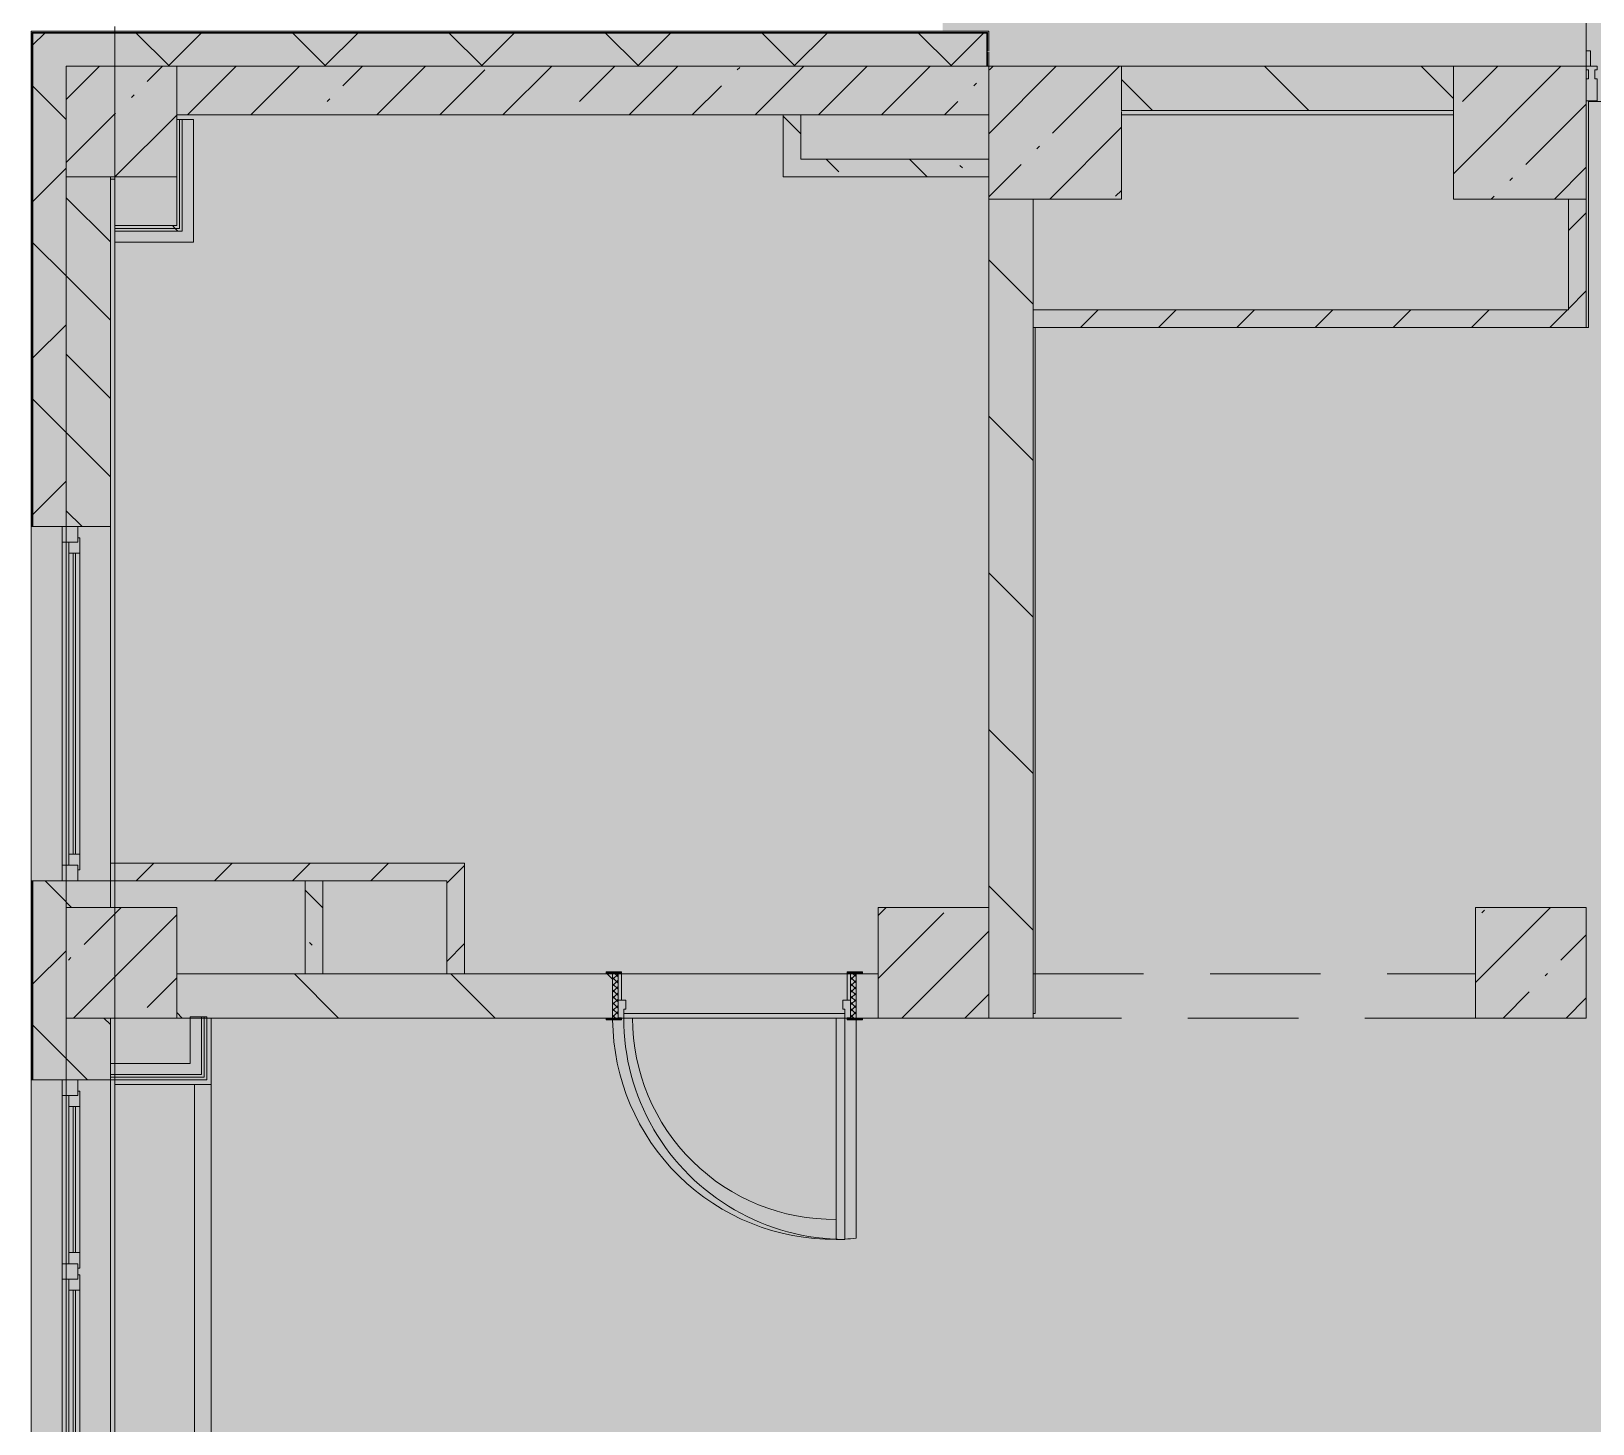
# Model space of a CAD drawing. Header units: millimetres. Extents: x -3245 to 186632, y -8553 to 29000.
# Drawn here: x 59354 to 66412, y 9067 to 15358 of the extents above; entities that cross this region are included whole.
import ezdxf

# ---------------------------------------------------------------- set-up
doc = ezdxf.new("R2010")
doc.units = ezdxf.units.MM
doc.linetypes.add('200_ШТРИХ__ш1_п0_6_', pattern=[800, 500, -300])
doc.layers.add('A-DETL-GENF-3', color=7, linetype='Continuous', lineweight=9, true_color=0xc0c0c0, transparency=0.4)
for name, color, linetype, lineweight in [('A-DETL-MBND-1', 7, '200_ШТРИХ__ш1_п0_6_', 9), ('A-WALL-7', 7, 'Continuous', 5), ('I-WALL-29', 7, 'Continuous', 5), ('S-COLS-2', 7, 'Continuous', 5), ('Оси', 7, 'Continuous', 9)]:
    doc.layers.add(name, color=color, linetype=linetype, lineweight=lineweight)
for name, color, linetype, lineweight, true_color in [('A-DOOR-2', 7, 'Continuous', 5, 0xaaaaaa), ('A-DOOR-3', 7, 'Continuous', 5, 0xe2e2e2), ('A-DOOR-4', 7, 'Continuous', 5, 0xb7b7b7), ('A-DOOR-FRAM-2', 7, 'Continuous', 5, 0xe2e2e2), ('A-DOOR-FRAM-3', 7, 'Continuous', 5, 0xaaaaaa), ('A-DOOR-FRAM-4', 7, 'Continuous', 5, 0xb7b7b7), ('A-FLOR-1', 7, 'Continuous', 5, 0xb7b7b7), ('A-GLAZ-3', 7, 'Continuous', 5, 0x737373), ('A-GLAZ-CWMG-2', 7, 'Continuous', 5, 0x737373), ('A-WALL-8', 7, 'Continuous', 9, 0x737373), ('A-WALL-9', 7, 'Continuous', 5, 0x737373), ('I-WALL-28', 7, 'Continuous', 9, 0xe7e7e7), ('I-WALL-30', 7, 'Continuous', 5, 0x737373), ('I-WALL-31', 7, 'Continuous', 5, 0x787878), ('S-COLS-1', 7, 'Continuous', 5, 0x737373)]:
    doc.layers.add(name, color=color, linetype=linetype, lineweight=lineweight, true_color=true_color)
pattern_1 = [(45, (59622.45, 0), (-285.123, 285.123), []), (45, (59907.57, 0), (-285.123, 285.123), [504.031, -100.806, 16.764, -84.042])]
pattern_2 = [(135, (59622.45, 0), (-353.553, -353.553), [])]
pattern_3 = [(45, (59622.45, 0), (-353.553, 353.553), []), (135, (59622.45, 0), (-353.553, -353.553), [])]
pattern_4 = [(45, (59622.45, 0), (-176.7767, 176.7767), [])]
pattern_5 = [(135, (59622.45, 0), (-377.17, -377.17), [533.4, -88.9, 17.78, -88.9]), (135, (59622.45, 376.94), (-377.17, -377.17), []), (50, (59622.45, 0), (637.645, -55.787), [66.675, -733.425]), (355, (59622.45, 0), (-123.35, 668.7), [53.34, -586.74]), (100.451, (59675.6, -4.65), (514.3, 612.908), [56.665, -623.315]), (46.184, (59622.45, 177.8), (948.776, -147.15), [100.01, -1100.137]), (96.636, (59701.5, 165.5), (830.91, 865.997), [85, -934.973]), (351.184, (59622.45, 177.8), (830.92, 865.99), [80.01, -880.11]), (21, (59711.35, 133.35), (530.65, -357.928), [66.675, -733.425]), (326, (59711.35, 133.35), (216.308, 644.658), [53.34, -586.74]), (71.451, (59755.6, 103.5), (746.96, 286.724), [56.665, -623.315]), (37.5, (59622.45, 0), (10.8105, 295.9426), [16.764, -562.864, 16.764, -578.866, -588.962]), (37.5, (59622.45, 0), (10.8105, 295.9426), [-1175.258, 16.764, -572.198]), (7.5, (59622.45, 0), (233.869, 350.632), [16.764, -322.834, 16.764, -549.529, -224.472]), (7.5, (59622.45, 0), (233.869, 350.632), [-905.891, 16.764, -207.708]), (327.5, (59424.2, 0), (474.568, -20.0513), [16.764, -205.486, 16.764, -676.656, -920.115]), (327.5, (59424.2, 0), (474.568, -20.0513), [-915.67, 16.764, -903.351]), (317.5, (59335.3, 0), (518.452, 88.993), [16.764, -272.161, 16.764, -443.738, -653.415]), (317.5, (59335.3, 0), (518.452, 88.993), [-749.427, 16.764, -636.65])]
pattern_6 = [(45, (59622.45, 0), (-530.33, 530.33), []), (135, (59622.45, 0), (-530.33, -530.33), [])]

# ---------------------------------------------------------------- blocks, each defined once
blk = doc.blocks.new('BSC_Колонна _Прямоугольная - 500х500-V145-2_4_1_птичка')
at = {"layer": 'S-COLS-2'}
h = blk.add_hatch(dxfattribs=at)
h.set_pattern_fill('FP_158', color=256, style=0, pattern_type=2)
h.set_pattern_definition([(45, (-140, -14950), (-285.123, 285.123), []), (45, (145.12, -14950), (-285.123, 285.123), [504.031, -100.806, 16.764, -84.042])])
h.paths.add_polyline_path([(-250, -250), (250, -250), (250, 250), (-250, 250)])
at = {"layer": 'S-COLS-1'}
for p, q in [((250, 250), (-250, 250)), ((-250, 250), (-250, -250)), ((250, -250), (250, 250)), ((-250, -250), (250, -250))]:
    blk.add_line(p, q, dxfattribs=at)
blk = doc.blocks.new('110_Дверь_СКБ_1Ст_Внутренняя1 - Д-4к_п__1100x2100h_Артистические EI30-33310874-2_4_1_птичка')
at = {"layer": 'A-DOOR-2'}
h = blk.add_hatch(dxfattribs=at)
h.set_pattern_fill('FP_15', color=256, style=0, pattern_type=2)
h.set_pattern_definition([(135, (1751.41, 164.685), (-14.14214, -14.14214), []), (225, (1751.41, 164.685), (14.14214, -14.14214), [])])
h.paths.add_polyline_path([(537.5, 100), (537.5, -100), (562.5, -100), (562.5, 100)])
at = {"layer": 'A-DOOR-3'}
h = blk.add_hatch(color=256, dxfattribs=at)
h.paths.add_polyline_path([(512.5, 100), (512.5, 60), (502.5, 60), (502.5, 20), (537.5, 20), (537.5, 100)])
h.paths.add_polyline_path([(-487.5, 100), (-512.5, 100), (-512.5, 20), (-477.5, 20), (-477.5, 60), (-487.5, 60)])
at = {"layer": 'A-DOOR-FRAM-2'}
for points in [[(-447.5, 1100), (-487.5, 1100), (-487.5, 100), (-447.5, 100), (-447.5, 935.9)], [(-567.5, 108), (-567.5, 100), (-497.5, 100), (-497.5, 108)], [(592.5, 108), (522.5, 108), (522.5, 100), (592.5, 100)], [(-497.5, 20), (-512.5, 20), (-512.5, -100), (-497.5, -100)], [(537.5, 20), (522.5, 20), (522.5, -100), (537.5, -100)], [(-567.5, -100), (-567.5, -108), (-497.5, -108), (-497.5, -100)], [(522.5, -100), (522.5, -108), (592.5, -108), (592.5, -100)]]:
    blk.add_hatch(color=256, dxfattribs=at).paths.add_polyline_path(points)
at = {"layer": 'A-DOOR-FRAM-3'}
h = blk.add_hatch(dxfattribs=at)
h.set_pattern_fill('FP_16', color=256, style=0, pattern_type=2)
h.set_pattern_definition([(45, (-371.384, 164.685), (-14.1421, 14.1421), []), (135, (-371.384, 164.685), (-14.1421, -14.1421), [])])
h.paths.add_polyline_path([(-512.5, 100), (-537.5, 100), (-537.5, -100), (-512.5, -100)])
at = {"layer": 'A-DOOR-4'}
for p, q in [((-487.5, 1100), (-487.5, 100)), ((-447.5, 1100), (-487.5, 1100)), ((-447.5, 100), (-447.5, 1100)), ((-487.5, 100), (-447.5, 100))]:
    blk.add_line(p, q, dxfattribs=at)
for start, end in [(30.12554, 90), (360, 30)]:
    blk.add_arc((-487.5, 100), 1000, start, end, dxfattribs=at)
at = {"layer": 'A-DOOR-FRAM-4'}
for p, q in [((-497.5, 108), (-567.5, 108)), ((-567.5, 108), (-567.5, 100)), ((-567.5, 100), (-497.5, 100)), ((-512.5, 100), (-537.5, 100)), ((-537.5, 100), (-537.5, -100)), ((-487.5, 100), (-512.5, 100)), ((-512.5, 100), (-512.5, 20)), ((-512.5, -100), (-512.5, 100)), ((-497.5, 100), (-512.5, 100)), ((-512.5, 100), (-512.5, 99)), ((-512.5, 99), (-497.5, 99)), ((-497.5, 100), (-497.5, 108)), ((-497.5, 99), (-497.5, 100)), ((-487.5, 60), (-487.5, 100)), ((512.5, 100), (512.5, 60)), ((537.5, 100), (512.5, 100)), ((592.5, 108), (522.5, 108)), ((522.5, 108), (522.5, 100)), ((537.5, 100), (522.5, 100)), ((522.5, 100), (522.5, 99)), ((522.5, 100), (592.5, 100)), ((522.5, 99), (537.5, 99)), ((537.5, 20), (537.5, 100)), ((562.5, 100), (537.5, 100)), ((537.5, 100), (537.5, -100)), ((537.5, 99), (537.5, 100)), ((562.5, -100), (562.5, 100)), ((592.5, 100), (592.5, 108)), ((-512.5, 20), (-477.5, 20)), ((-497.5, 20), (-512.5, 20)), ((-512.5, 20), (-512.5, -100)), ((-497.5, -100), (-497.5, 20)), ((-477.5, 60), (-487.5, 60)), ((-477.5, 20), (-477.5, 60)), ((512.5, 60), (502.5, 60)), ((502.5, 60), (502.5, 20)), ((502.5, 20), (537.5, 20)), ((537.5, 20), (522.5, 20)), ((522.5, 20), (522.5, -100)), ((537.5, -100), (537.5, 20)), ((-497.5, -100), (-567.5, -100)), ((-567.5, -100), (-567.5, -108)), ((-567.5, -108), (-497.5, -108)), ((-537.5, -100), (-512.5, -100)), ((-512.5, -100), (-497.5, -100)), ((-497.5, -108), (-497.5, -100)), ((522.5, -100), (537.5, -100)), ((592.5, -100), (522.5, -100)), ((522.5, -100), (522.5, -108)), ((522.5, -108), (592.5, -108)), ((537.5, -100), (562.5, -100)), ((592.5, -108), (592.5, -100))]:
    blk.add_line(p, q, dxfattribs=at)
blk = doc.blocks.new('BSC_Колонна _Прямоугольная - 500х500-22206884-2_4_1_птичка')
at = {"layer": 'S-COLS-2'}
h = blk.add_hatch(dxfattribs=at)
h.set_pattern_fill('FP_210', color=256, style=0, pattern_type=2)
h.set_pattern_definition([(45, (-6510, -11150), (-285.123, 285.123), []), (45, (-6224.88, -11150), (-285.123, 285.123), [504.031, -100.806, 16.764, -84.042])])
h.paths.add_polyline_path([(-250, -250), (250, -250), (250, 250), (-250, 250), (-250, 71)])
at = {"layer": 'S-COLS-1'}
for p, q in [((250, 250), (-250, 250)), ((-250, 250), (-250, -250)), ((250, -250), (250, 250)), ((-250, -250), (250, -250))]:
    blk.add_line(p, q, dxfattribs=at)
blk = doc.blocks.new('BSC_Колонна _Прямоугольная - 500х500-V211-2_4_1_птичка')
at = {"layer": 'S-COLS-2'}
h = blk.add_hatch(dxfattribs=at)
h.set_pattern_fill('FP_211', color=256, style=0, pattern_type=2)
h.set_pattern_definition([(45, (-3810, -11150), (-285.123, 285.123), []), (45, (-3524.88, -11150), (-285.123, 285.123), [504.031, -100.806, 16.764, -84.042])])
h.paths.add_polyline_path([(-250, -250), (250, -250), (250, 250), (-250, 250), (-250, 71)])
at = {"layer": 'S-COLS-1'}
for p, q in [((250, 250), (-250, 250)), ((-250, 250), (-250, -250)), ((250, -250), (250, 250)), ((-250, -250), (250, -250))]:
    blk.add_line(p, q, dxfattribs=at)
blk = doc.blocks.new('120_Окно_СКБ_1Ст - 120_Окно_СКБ_1Ст_1600х2500_h_ 2-22959204-2_4_1_птичка')
at = {"layer": 'A-GLAZ-3'}
for p, q in [((-800, -127), (-800, -57)), ((-800, -57), (-730, -57)), ((800, -57), (-800, -57)), ((-730, -57), (-730, -127)), ((730, -127), (730, -57)), ((730, -57), (800, -57)), ((800, -57), (800, -127)), ((-730, -127), (-800, -127)), ((-800, -127), (-750, -127)), ((-730, -127), (-750, -127)), ((-750, -127), (-750, -137)), ((-750, -137), (750, -137)), ((750, -137), (-750, -137)), ((730, -87), (-730, -87)), ((-730, -87), (-730, -127)), ((-680, -137), (-680, -87)), ((-680, -107), (680, -107)), ((680, -117), (-680, -117)), ((680, -137), (680, -87)), ((730, -127), (730, -87)), ((800, -127), (730, -127)), ((750, -127), (730, -127)), ((750, -127), (800, -127)), ((750, -137), (750, -127))]:
    blk.add_line(p, q, dxfattribs=at)
blk = doc.blocks.new('120_Окно_СКБ_2Ст - 120_Окно_СКБ_2Ст 2100х2500 _мал створка справа_-22445857-2_4_1_птичка')
at = {"layer": 'A-GLAZ-3'}
for p, q in [((-1050, -127), (-1050, -57)), ((-1050, -57), (-980, -57)), ((1050, -57), (-1050, -57)), ((-980, -57), (-980, -127)), ((150, -127), (150, -57)), ((150, -57), (220, -57)), ((220, -57), (220, -127)), ((980, -127), (980, -57)), ((980, -57), (1050, -57)), ((1050, -57), (1050, -127)), ((-980, -127), (-1050, -127)), ((-1050, -127), (-1000, -127)), ((-980, -127), (-1000, -127)), ((-1000, -127), (-1000, -137)), ((-1000, -137), (170, -137)), ((170, -137), (-1000, -137)), ((150, -87), (-980, -87)), ((-980, -87), (-980, -127)), ((-930, -137), (-930, -87)), ((-930, -107), (100, -107)), ((100, -117), (-930, -117)), ((100, -137), (100, -87)), ((150, -127), (150, -87)), ((220, -127), (150, -127)), ((170, -127), (150, -127)), ((170, -127), (200, -127)), ((170, -137), (170, -127)), ((220, -127), (200, -127)), ((200, -127), (200, -137)), ((200, -137), (1000, -137)), ((1000, -137), (200, -137)), ((980, -87), (220, -87)), ((220, -87), (220, -127)), ((270, -137), (270, -87)), ((270, -107), (930, -107)), ((930, -117), (270, -117)), ((930, -137), (930, -87)), ((980, -127), (980, -87)), ((1050, -127), (980, -127)), ((1000, -127), (980, -127)), ((1000, -127), (1050, -127)), ((1000, -137), (1000, -127))]:
    blk.add_line(p, q, dxfattribs=at)
blk = doc.blocks.new('BSC_Колонна _Прямоугольная - 500х500-V220-2_4_1_птичка')
at = {"layer": 'S-COLS-2'}
h = blk.add_hatch(dxfattribs=at)
h.set_pattern_fill('FP_219', color=256, style=0, pattern_type=2)
h.set_pattern_definition([(45, (-140, -11150), (-285.123, 285.123), []), (45, (145.12, -11150), (-285.123, 285.123), [504.031, -100.806, 16.764, -84.042])])
h.paths.add_polyline_path([(-250, -250), (250, -250), (250, 250), (-250, 250), (-250, 71)])
at = {"layer": 'S-COLS-1'}
for p, q in [((250, 250), (-250, 250)), ((-250, 250), (-250, -250)), ((250, -250), (250, 250)), ((-250, -250), (250, -250))]:
    blk.add_line(p, q, dxfattribs=at)
blk = doc.blocks.new('Прямоугольный импост - Импост структурный с накладкой - 160мм-23997897-2_4_1_птичка')
at = {"layer": 'A-GLAZ-CWMG-2'}
for p, q in [((0, 140), (-50, 140)), ((-50, 140), (-50, 40)), ((0, 40), (0, 140)), ((-50, 40), (-40, 40)), ((-40, 0), (-50, 0)), ((-50, 0), (-50, -17)), ((-40, 40), (-40, 0)), ((-10, 0), (-10, 40)), ((-10, 40), (0, 40)), ((0, 0), (-10, 0)), ((0, -17), (0, 0)), ((-50, -17), (0, -17))]:
    blk.add_line(p, q, dxfattribs=at)
blk = doc.blocks.new('Зашивка приборов отопления42 - Зашивка приборов отопления-33374801-2_4_1_птичка')
at = {"layer": 'A-WALL-9'}
for p, q in [((37471.9, 23439), (35371.9, 23439)), ((37471.9, 23079), (37471.9, 23439)), ((35371.9, 23079), (37471.9, 23079)), ((37471.9, 23079), (35371.9, 23079)), ((37471.9, 23004), (37471.9, 23079)), ((35371.9, 23004), (37471.9, 23004))]:
    blk.add_line(p, q, dxfattribs=at)

msp = doc.modelspace()

# ---------------------------------------------------------------- hatches: boundary and pattern name
at = {"layer": 'A-DETL-GENF-3'}
msp.add_hatch(color=256, dxfattribs=at).paths.add_polyline_path([(92797.5, -280), (98382.4, -280), (98382.4, 23777.7), (93482.4, 23777.7), (93482.4, 27350), (63474.4, 27350), (63474.4, 15358), (59354.4, 15358), (59354.4, -280), (91870, -280)])
at = {"layer": 'A-WALL-7'}
h = msp.add_hatch(dxfattribs=at)
h.set_pattern_fill('FP_123', color=256, style=0, pattern_type=2)
h.set_pattern_definition(pattern_3)
h.paths.add_polyline_path([(59401.9, -100), (59512.4, -100), (59512.4, 5220), (59362.4, 5220), (59362.4, -100)])
h.paths.add_polyline_path([(59512.4, 7320), (59512.4, 8520), (59362.4, 8520), (59362.4, 7320)])
h.paths.add_polyline_path([(59406.8, 10620), (59512.4, 10620), (59512.4, 11520), (59362.4, 11520), (59362.4, 10620)])
h.paths.add_polyline_path([(59406.8, 13120), (59512.4, 13120), (59512.4, 15350), (59362.4, 15350), (59362.4, 13120)])
h = msp.add_hatch(dxfattribs=at)
h.set_pattern_fill('FP_123', color=256, style=0, pattern_type=2)
h.set_pattern_definition(pattern_3)
h.paths.add_polyline_path([(63674.4, 15200), (63674.4, 15350), (59512.4, 15350), (59512.4, 15200), (63474.4, 15200)])
h = msp.add_hatch(dxfattribs=at)
h.set_pattern_fill('FP_133', color=256, style=0, pattern_type=2)
h.set_pattern_definition([(135, (59622.45, 0), (-176.7767, -176.7767), [])])
h.paths.add_polyline_path([(59712.4, 7900), (59712.4, 8520), (59512.4, 8520), (59512.4, 7900)])
h.paths.add_polyline_path([(59512.4, 10620), (59712.4, 10620), (59712.4, 10900), (59512.4, 10900), (59512.4, 10642.6)])
h.paths.add_polyline_path([(59512.4, 11400), (59712.4, 11400), (59712.4, 11520), (59512.4, 11520)])
h.paths.add_polyline_path([(59712.4, 13120), (59712.4, 14700), (59512.4, 14700), (59512.4, 13120)])
at = {"layer": 'I-WALL-28'}
for points in [[(60087.4, 14405), (60087.4, 14960), (60037.4, 14960), (60037.4, 14405)], [(60037.4, 14405), (60037.4, 14455), (59732.4, 14455), (59732.4, 14405), (60012.4, 14405)], [(60123.4, 10695), (60123.4, 10905), (60073.4, 10905), (60073.4, 10695)], [(59712.4, 10645), (60123.4, 10645), (60123.4, 10695), (59712.4, 10695)]]:
    msp.add_hatch(color=256, dxfattribs=at).paths.add_polyline_path(points)
at = {"layer": 'I-WALL-29'}
h = msp.add_hatch(dxfattribs=at)
h.set_pattern_fill('FP_131', color=256, style=0, pattern_type=2)
h.set_pattern_definition(pattern_1)
h.paths.add_polyline_path([(62832.4, 14980), (63682.4, 14980), (63682.4, 15200), (60012.4, 15200), (60012.4, 14980), (62752.4, 14980)])
h = msp.add_hatch(dxfattribs=at)
h.set_pattern_fill('FP_134', color=256, style=0, pattern_type=2)
h.set_pattern_definition(pattern_2)
h.paths.add_polyline_path([(65782.4, 15000), (65782.4, 15200), (64282.4, 15200), (64282.4, 15000), (64971.9, 15000)])
h = msp.add_hatch(dxfattribs=at)
h.set_pattern_fill('FP_134', color=256, style=0, pattern_type=2)
h.set_pattern_definition(pattern_2)
h.paths.add_polyline_path([(63882.4, 10900), (63882.4, 14600), (63682.4, 14600), (63682.4, 10900)])
h = msp.add_hatch(dxfattribs=at)
h.set_pattern_fill('FP_135', color=256, style=0, pattern_type=2)
h.set_pattern_definition(pattern_4)
h.paths.add_polyline_path([(66382.4, 14100), (66382.4, 14600), (66302.4, 14600), (66302.4, 14100)])
h = msp.add_hatch(dxfattribs=at)
h.set_pattern_fill('FP_227', color=256, style=0, pattern_type=2)
h.set_pattern_definition(pattern_6)
h.paths.add_polyline_path([(59732.4, 14467.5), (60012.4, 14467.5), (60012.4, 14480), (59732.4, 14480)])
h = msp.add_hatch(dxfattribs=at)
h.set_pattern_fill('FP_227', color=256, style=0, pattern_type=2)
h.set_pattern_definition(pattern_6)
h.paths.add_polyline_path([(59732.4, 14455), (60024.9, 14455), (60024.9, 14467.5), (59732.4, 14467.5)])
h = msp.add_hatch(dxfattribs=at)
h.set_pattern_fill('FP_135', color=256, style=0, pattern_type=2)
h.set_pattern_definition(pattern_4)
h.paths.add_polyline_path([(65899.4, 14020), (66382.4, 14020), (66382.4, 14100), (63882.4, 14100), (63882.4, 14020), (64044.4, 14020)])
h = msp.add_hatch(dxfattribs=at)
h.set_pattern_fill('FP_135', color=256, style=0, pattern_type=2)
h.set_pattern_definition(pattern_4)
h.paths.add_polyline_path([(61312.4, 11520), (61312.4, 11600), (59712.4, 11600), (59712.4, 11520), (61232.4, 11520)])
h = msp.add_hatch(dxfattribs=at)
h.set_pattern_fill('FP_135', color=256, style=0, pattern_type=2)
h.set_pattern_definition(pattern_4)
h.paths.add_polyline_path([(61312.4, 11100), (61312.4, 11520), (61232.4, 11520), (61232.4, 11100)])
h = msp.add_hatch(dxfattribs=at)
h.set_pattern_fill('FP_134', color=256, style=0, pattern_type=2)
h.set_pattern_definition(pattern_2)
h.paths.add_polyline_path([(60334.3, 10900), (61982.4, 10900), (61982.4, 11100), (60012.4, 11100), (60012.4, 10900)])
h.paths.add_polyline_path([(63182.4, 10900), (63182.4, 11100), (63082.4, 11100), (63082.4, 10900), (63112.4, 10900)])
at = {"layer": 'I-WALL-31'}
h = msp.add_hatch(dxfattribs=at)
h.set_pattern_fill('FP_142', color=256, style=0, pattern_type=2)
h.set_pattern_definition(pattern_5)
h.paths.add_polyline_path([(62832.4, 14700.7), (62832.4, 14980), (62752.4, 14980), (62752.4, 14700.7)])
h = msp.add_hatch(dxfattribs=at)
h.set_pattern_fill('FP_142', color=256, style=0, pattern_type=2)
h.set_pattern_definition(pattern_5)
h.paths.add_polyline_path([(63301.3, 14700.7), (63682.4, 14700.7), (63682.4, 14780.7), (62832.4, 14780.7), (62832.4, 14700.7), (63116.8, 14700.7)])
h = msp.add_hatch(dxfattribs=at)
h.set_pattern_fill('FP_142', color=256, style=0, pattern_type=2)
h.set_pattern_definition(pattern_5)
h.paths.add_polyline_path([(60672.4, 11100), (60672.4, 11520), (60592.4, 11520), (60592.4, 11100)])
at = {"layer": 'S-COLS-2'}
h = msp.add_hatch(dxfattribs=at)
h.set_pattern_fill('FP_131', color=256, style=0, pattern_type=2)
h.set_pattern_definition(pattern_1)
h.paths.add_polyline_path([(64282.4, 14600), (64282.4, 15200), (63682.4, 15200), (63682.4, 14600), (64044.4, 14600)])
h = msp.add_hatch(dxfattribs=at)
h.set_pattern_fill('FP_131', color=256, style=0, pattern_type=2)
h.set_pattern_definition(pattern_1)
h.paths.add_polyline_path([(66382.4, 14600), (66382.4, 15200), (65782.4, 15200), (65782.4, 14600), (65899.4, 14600)])

# ---------------------------------------------------------------- linework, layer by layer
at = {"layer": 'A-DETL-MBND-1'}
for p, q in [((66382.4, 15270), (66402.4, 15270)), ((66402.4, 15200), (66402.4, 15270)), ((63882.4, 11100), (65882.4, 11100)), ((65882.4, 10900), (63882.4, 10900))]:
    msp.add_line(p, q, dxfattribs=at)
at = {"layer": 'A-FLOR-1'}
for p, q in [((66382.4, 15200), (66382.4, 20770)), ((73332.4, 15040), (66392.4, 15040)), ((66392.4, 15040), (66392.4, 14020)), ((65782.4, 14980), (64282.4, 14980)), ((63892.4, 14020), (63892.4, 10920)), ((66392.4, 14020), (66382.4, 14020)), ((60167.4, 10900), (60167.4, 10600)), ((62072.4, 10899), (62022.4, 10899)), ((63032.4, 10920), (62032.4, 10920)), ((63082.4, 9905), (63082.4, 10892)), ((63892.4, 10920), (63882.4, 10920))]:
    msp.add_line(p, q, dxfattribs=at)
for radius, start, end in [(1000, 180.45922, 270.57477), (910, 180.06296, 270.62964), (1000, 272.87006, 275.73917)]:
    msp.add_arc((62982.4, 10900), radius, start, end, dxfattribs=at)
at = {"layer": 'A-WALL-8'}
for p, q in [((59512.4, 15358), (59359.4, 15358)), ((63677.4, 15353), (59359.4, 15353)), ((59359.4, 15353), (59359.4, 13120)), ((63674.4, 15350), (59362.4, 15350)), ((59362.4, 15350), (59362.4, 13120)), ((63674.4, 15270.2), (63674.4, 15350)), ((63677.4, 15270.2), (63677.4, 15353)), ((63674.4, 15200), (63674.4, 15268.4)), ((63677.4, 15200), (63677.4, 15267.1)), ((62832.4, 14980), (62752.4, 14980)), ((60024.9, 14467.5), (60024.9, 14960)), ((60037.4, 14455), (60037.4, 14960)), ((59512.4, 14700), (59512.4, 13120)), ((59732.4, 14467.5), (60024.9, 14467.5)), ((59732.4, 14455), (60037.4, 14455)), ((63882.4, 14100), (63882.4, 14020)), ((59359.4, 11520), (59359.4, 10620)), ((59362.4, 11520), (59362.4, 10620)), ((59512.4, 11520), (59512.4, 11400)), ((60672.4, 11520), (60592.4, 11520)), ((60592.4, 11100), (60672.4, 11100)), ((61232.4, 11100), (61312.4, 11100)), ((59512.4, 10900), (59512.4, 10620)), ((60123.4, 10905), (60123.4, 10645)), ((60135.9, 10905), (60135.9, 10632.5)), ((60123.4, 10645), (59712.4, 10645)), ((60135.9, 10632.5), (59712.4, 10632.5))]:
    msp.add_line(p, q, dxfattribs=at)
at = {"layer": 'A-WALL-9'}
for p, q in [((63682.4, 15358), (59354.4, 15358)), ((59354.4, 15358), (59354.4, 11520)), ((63682.4, 15270.2), (63682.4, 15358)), ((63682.4, 15200), (63682.4, 15264.8)), ((59712.4, 11600), (59712.4, 14700)), ((59354.4, 13120), (59712.4, 13120)), ((59712.4, 11520), (59354.4, 11520)), ((59354.4, 11520), (59354.4, -258)), ((59712.4, 11400), (59712.4, 11520)), ((59712.4, 10900), (59712.4, 8500)), ((59354.4, 10620), (59712.4, 10620))]:
    msp.add_line(p, q, dxfattribs=at)
at = {"layer": 'I-WALL-30'}
for p, q in [((63682.4, 15200), (60012.4, 15200)), ((63682.4, 14980), (63682.4, 15200)), ((65782.4, 15200), (64282.4, 15200)), ((64282.4, 15200), (64282.4, 15000)), ((65782.4, 15000), (65782.4, 15200)), ((60012.4, 14980), (62752.4, 14980)), ((62752.4, 14980), (62752.4, 14700.7)), ((62832.4, 14980), (63682.4, 14980)), ((62832.4, 14780.7), (62832.4, 14980)), ((64282.4, 15000), (65782.4, 15000)), ((60087.4, 14960), (60012.4, 14960)), ((60087.4, 14405), (60087.4, 14960)), ((63682.4, 14780.7), (62832.4, 14780.7)), ((63682.4, 14700.7), (63682.4, 14780.7)), ((59732.4, 14690), (59712.4, 14690)), ((59732.4, 14690), (59732.4, 11600)), ((60012.4, 14700), (60012.4, 14480)), ((62752.4, 14700.7), (63682.4, 14700.7)), ((63682.4, 14600), (63682.4, 11400)), ((63882.4, 14600), (63682.4, 14600)), ((63882.4, 14100), (63882.4, 14600)), ((66382.4, 14600), (66302.4, 14600)), ((66302.4, 14600), (66302.4, 14100)), ((66382.4, 14020), (66382.4, 14600)), ((60012.4, 14480), (59732.4, 14480)), ((59732.4, 14405), (60087.4, 14405)), ((66302.4, 14100), (63882.4, 14100)), ((63882.4, 10900), (63882.4, 14020)), ((63882.4, 14020), (66382.4, 14020)), ((59512.4, 11520), (59512.4, 13120)), ((61312.4, 11600), (59712.4, 11600)), ((59712.4, 11600), (59712.4, 11520)), ((61312.4, 11100), (61312.4, 11600)), ((59712.4, 11520), (60592.4, 11520)), ((59732.4, 11520), (59732.4, 11400)), ((60592.4, 11520), (60592.4, 11100)), ((60672.4, 11520), (61232.4, 11520)), ((60672.4, 11100), (60672.4, 11520)), ((61232.4, 11520), (61232.4, 11100)), ((60592.4, 11100), (60012.4, 11100)), ((61232.4, 11100), (60672.4, 11100)), ((61952.4, 11100), (61312.4, 11100)), ((62022.4, 11100), (63042.4, 11100)), ((63182.4, 11100), (63112.4, 11100)), ((59732.4, 10900), (59732.4, 10695)), ((60012.4, 10900), (61952.4, 10900)), ((60148.4, 10905), (60073.4, 10905)), ((60073.4, 10905), (60073.4, 10695)), ((60148.4, 10620), (60148.4, 10905)), ((62992.4, 10900), (62032.4, 10900)), ((63112.4, 10900), (63182.4, 10900)), ((63682.4, 10900), (63882.4, 10900)), ((60073.4, 10695), (59712.4, 10695)), ((59512.4, 8520), (59512.4, 10620)), ((59712.4, 10620), (60148.4, 10620)), ((59732.4, 10620), (59732.4, 8500))]:
    msp.add_line(p, q, dxfattribs=at)
at = {"layer": 'S-COLS-1'}
for p, q in [((64282.4, 15200), (63682.4, 15200)), ((63682.4, 15200), (63682.4, 14600)), ((64282.4, 15000), (64282.4, 15200)), ((66382.4, 15200), (65782.4, 15200)), ((65782.4, 15200), (65782.4, 14600)), ((66382.4, 14600), (66382.4, 15200)), ((64282.4, 14600), (64282.4, 14996)), ((63682.4, 14600), (63882.4, 14600)), ((63882.4, 14600), (64282.4, 14600)), ((65782.4, 14600), (66382.4, 14600))]:
    msp.add_line(p, q, dxfattribs=at)
at = {"layer": 'Оси'}
msp.add_line((59732.4, 5439), (59732.4, 15380), dxfattribs=at)

# ---------------------------------------------------------------- block references
at = {"layer": 'A-DOOR-4', "rotation": 180}
msp.add_blockref('110_Дверь_СКБ_1Ст_Внутренняя1 - Д-4к_п__1100x2100h_Артистические EI30-33310874-2_4_1_птичка', (62544.9, 11000), dxfattribs=at)
at = {"layer": 'A-GLAZ-3', "rotation": 89.99999999999993}
for name, p in [('120_Окно_СКБ_1Ст - 120_Окно_СКБ_1Ст_1600х2500_h_ 2-22959204-2_4_1_птичка', (59437.4, 12320)), ('120_Окно_СКБ_2Ст - 120_Окно_СКБ_2Ст 2100х2500 _мал створка справа_-22445857-2_4_1_птичка', (59437.4, 9570))]:
    msp.add_blockref(name, p, dxfattribs=at)
at = {"layer": 'A-GLAZ-CWMG-2', "rotation": 180}
msp.add_blockref('Прямоугольный импост - Импост структурный с накладкой - 160мм-23997897-2_4_1_птичка', (66382.4, 15183), dxfattribs=at)
at = {"layer": 'A-WALL-9', "rotation": 90.0000000000001}
msp.add_blockref('Зашивка приборов отопления42 - Зашивка приборов отопления-33374801-2_4_1_птичка', (83171.4, -26871.9), dxfattribs=at)
at = {"layer": 'S-COLS-1'}
for name, p in [('BSC_Колонна _Прямоугольная - 500х500-V145-2_4_1_птичка', (59762.4, 14950)), ('BSC_Колонна _Прямоугольная - 500х500-V220-2_4_1_птичка', (59762.4, 11150)), ('BSC_Колонна _Прямоугольная - 500х500-V211-2_4_1_птичка', (63432.4, 11150)), ('BSC_Колонна _Прямоугольная - 500х500-22206884-2_4_1_птичка', (66132.4, 11150))]:
    msp.add_blockref(name, p, dxfattribs=at)

doc.saveas('drawing.dxf')
